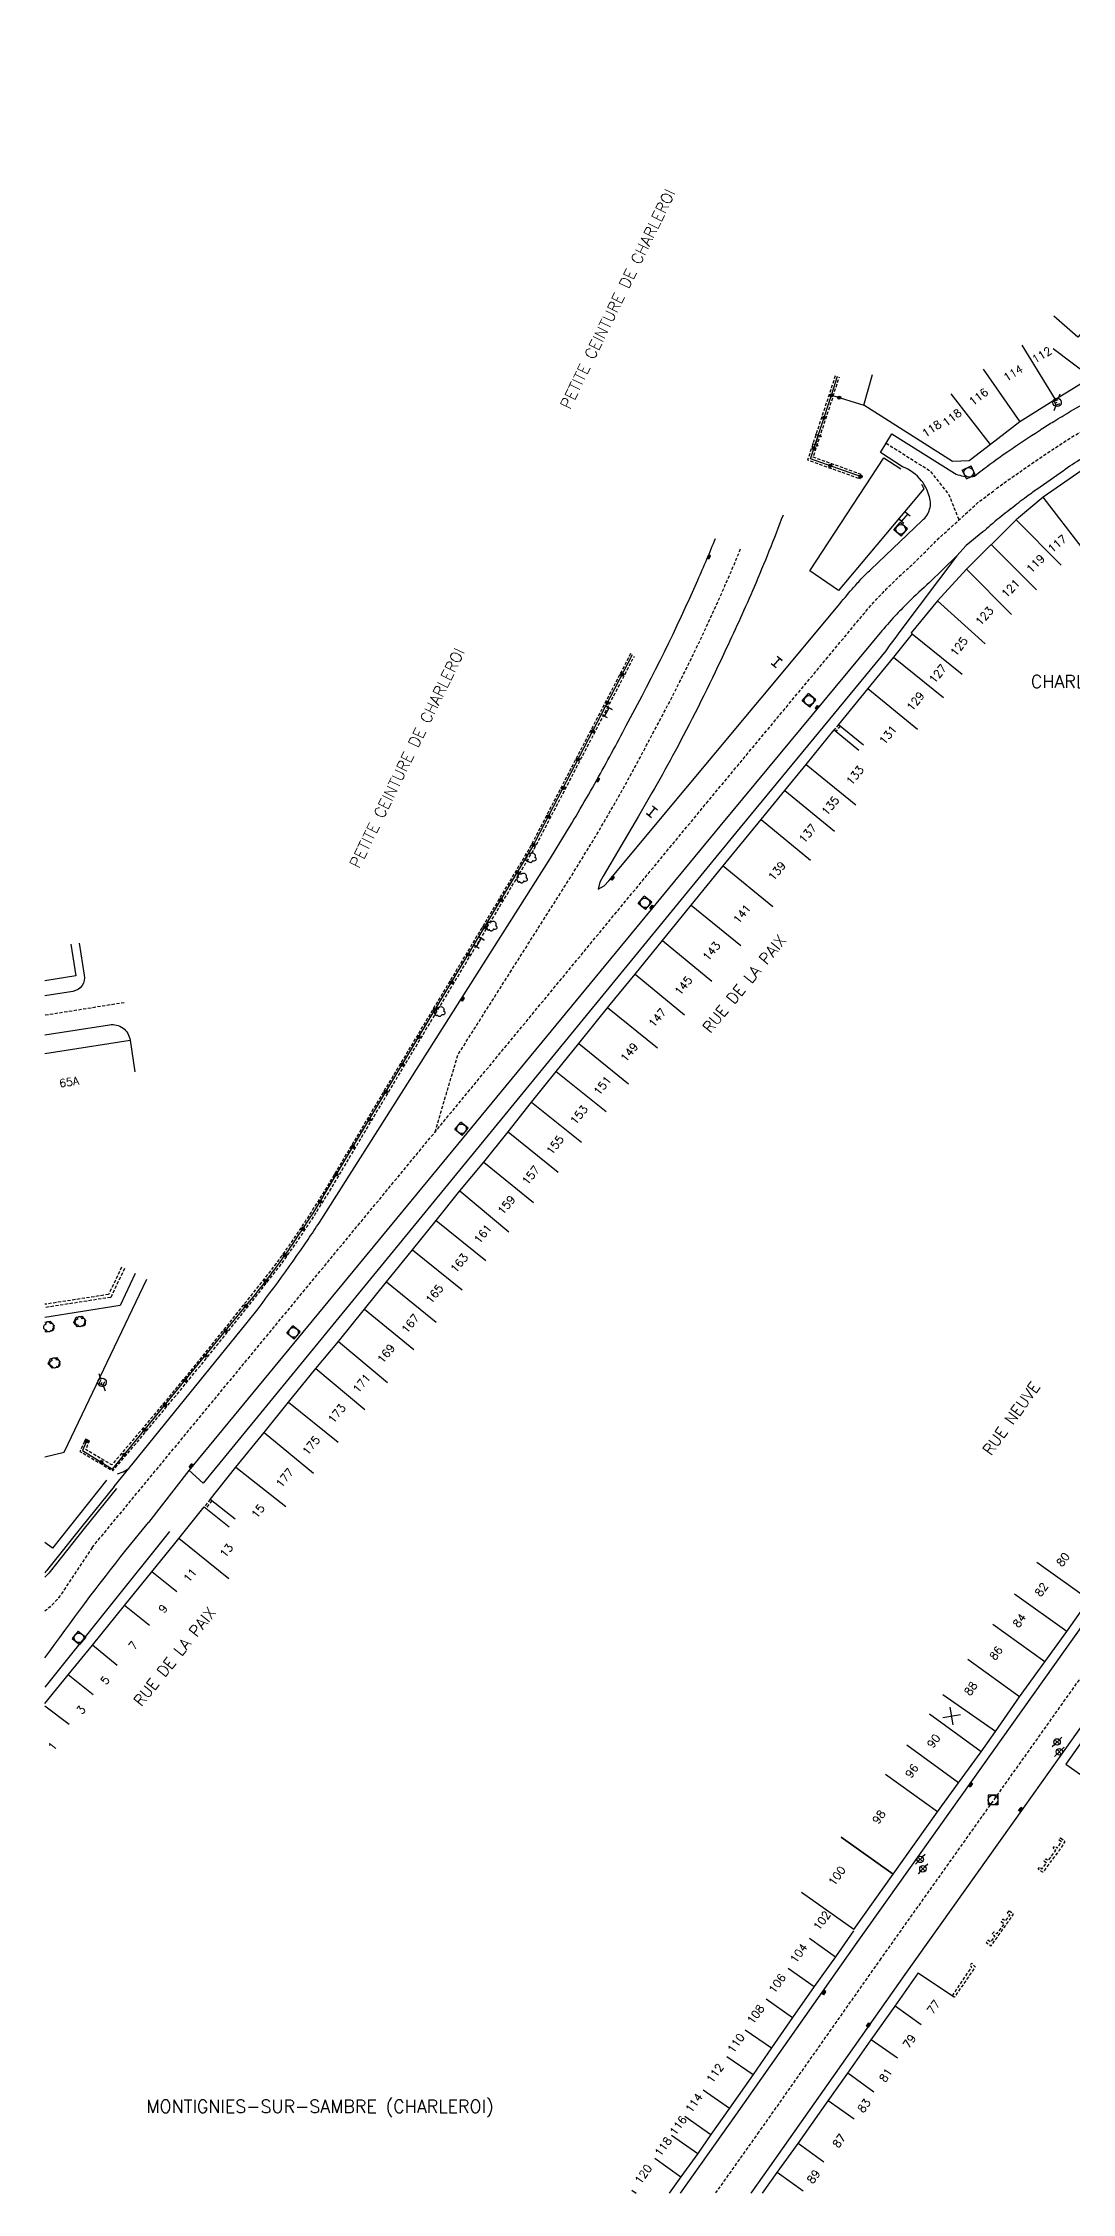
# Model space of a CAD drawing. Header units: millimetres. Extents: x 155999 to 157000, y 122000 to 123000.
# Drawn here: x 155999.7 to 156160.5, y 122000 to 122335.9 of the extents above; entities that cross this region are included whole.
import ezdxf
from ezdxf.enums import TextEntityAlignment as Align

# ---------------------------------------------------------------- set-up
doc = ezdxf.new("R2010")
doc.units = ezdxf.units.MM
doc.linetypes.add('DASHED', pattern=[0.75, 0.5, -0.25])
doc.layers.get('0').update_dxf_attribs({"linetype": 'CONTINUOUS'})
for name, color, linetype in [('W0001', 6, 'DASHED'), ('W0008', 7, 'CONTINUOUS'), ('W0100', 7, 'CONTINUOUS'), ('W0112', 1, 'DASHED'), ('W0300', 7, 'CONTINUOUS'), ('W0322', 7, 'CONTINUOUS'), ('W0334', 7, 'CONTINUOUS'), ('W0400', 7, 'CONTINUOUS'), ('W0420', 7, 'CONTINUOUS'), ('W0454', 7, 'CONTINUOUS'), ('W0471', 7, 'CONTINUOUS'), ('W0980', 7, 'CONTINUOUS'), ('W0989', 7, 'CONTINUOUS'), ('W0991', 7, 'CONTINUOUS'), ('W1102', 7, 'CONTINUOUS'), ('W1474', 7, 'CONTINUOUS')]:
    doc.layers.add(name, color=color, linetype=linetype)
doc.styles.get("Standard").update_dxf_attribs({"font": 'romans.shx', "width": 0.85})

# ---------------------------------------------------------------- blocks, each defined once
blk = doc.blocks.new('T471')
for p, q in [((-0.333334, 0.333334), (-0.333334, -0.333334)), ((-0.333334, 0.333334), (0.333334, 0.333334)), ((-0.333334, 0), (0, 0)), ((0.500001, 0.500001), (1.000002, 1.000002)), ((-0.500001, -0.500001), (-1.000002, -1.000002)), ((-0.333334, -0.333334), (0.333334, -0.333334))]:
    blk.add_line(p, q)
blk.add_ellipse((0, 0), major_axis=(0.471405, 0.471405), ratio=1, start_param=5.4977871438, end_param=11.780972451)
blk = doc.blocks.new('T420')
for p, q in [((0.75, 0.75), (-0.75, 0.75)), ((-0.75, 0.75), (-0.75, -0.75)), ((0.75, 0.75), (0.75, -0.75)), ((0.75, -0.75), (-0.75, -0.75))]:
    blk.add_line(p, q)
blk.add_ellipse((0, 0), major_axis=(-0.53, 0.53), ratio=1, start_param=3.926991, end_param=10.210176)
blk = doc.blocks.new('T300')
for p, q in [((-0.8, 0.51), (-0.86, 0.34)), ((-0.86, 0.34), (-0.86, 0.17)), ((-0.86, 0.17), (-0.74, 0.06)), ((-0.69, 0.63), (-0.8, 0.51)), ((-0.8, -0.06), (-0.74, 0.06)), ((-0.74, 0.06), (-0.69, 0.11)), ((-0.57, 0.69), (-0.69, 0.63)), ((-0.46, 0.69), (-0.57, 0.69)), ((-0.29, 0.63), (-0.46, 0.69)), ((-0.29, 0.63), (-0.17, 0.74)), ((-0.23, 0.57), (-0.29, 0.63)), ((-0.17, 0.74), (-0.06, 0.8)), ((-0.06, 0.8), (0.06, 0.8)), ((0.06, 0.8), (0.23, 0.74)), ((0.23, 0.74), (0.34, 0.63)), ((0.34, 0.63), (0.4, 0.51)), ((0.46, 0.46), (0.34, 0.46)), ((0.4, 0.51), (0.4, 0.46)), ((0.57, 0.4), (0.46, 0.46)), ((0.57, 0.4), (0.69, 0.29)), ((0.69, 0.29), (0.74, 0.17)), ((0.74, 0.06), (0.69, -0.17)), ((0.74, 0.17), (0.74, 0.06)), ((-0.8, -0.17), (-0.8, -0.06)), ((-0.8, -0.23), (-0.8, -0.17)), ((-0.74, -0.34), (-0.8, -0.23)), ((-0.69, -0.4), (-0.74, -0.34)), ((-0.51, -0.46), (-0.69, -0.4)), ((-0.4, -0.46), (-0.51, -0.46)), ((-0.4, -0.46), (-0.34, -0.46)), ((-0.34, -0.46), (-0.34, -0.4)), ((-0.34, -0.51), (-0.34, -0.46)), ((-0.29, -0.63), (-0.34, -0.51)), ((-0.17, -0.74), (-0.29, -0.63)), ((-0.06, -0.8), (-0.17, -0.74)), ((0.06, -0.8), (-0.06, -0.8)), ((0.17, -0.74), (0.06, -0.8)), ((0.23, -0.69), (0.17, -0.74)), ((0.29, -0.46), (0.23, -0.46)), ((0.29, -0.63), (0.23, -0.69)), ((0.46, -0.4), (0.29, -0.46)), ((0.34, -0.51), (0.29, -0.63)), ((0.34, -0.51), (0.34, -0.46)), ((0.57, -0.34), (0.46, -0.4)), ((0.63, -0.29), (0.57, -0.34)), ((0.69, -0.17), (0.63, -0.29))]:
    blk.add_line(p, q)
blk = doc.blocks.new('T400')
for p, q in [((-0.15, 0.3), (0.15, 0.3)), ((-0.15, -0.25), (-0.15, 0.3)), ((-0.15, 0.15), (0.15, 0.15)), ((-0.15, 0), (0.15, 0)), ((0.15, 0.3), (0.15, -0.25)), ((-0.15, -0.15), (0.15, -0.15)), ((-0.15, -0.25), (-0.15, -0.3)), ((-0.15, -0.3), (0.15, -0.3)), ((0.15, -0.3), (0.15, -0.25))]:
    blk.add_line(p, q)
blk = doc.blocks.new('T454')
for p, q in [((-0.25, 0.25), (0.25, -0.25)), ((-0.25, -0.25), (0.25, 0.25)), ((0.75, 0.75), (0.375, 0.375)), ((-0.375, -0.375), (-0.75, -0.75))]:
    blk.add_line(p, q)
blk.add_ellipse((0, 0), major_axis=(0.354, 0.354), ratio=1, start_param=5.497787143782138, end_param=11.78097245096172)
blk = doc.blocks.new('t991o')
at = {"color": 0, "linetype": 'Continuous'}
for p, q in [((-1, 1), (1, -1)), ((-1, -1), (1, 1))]:
    blk.add_line(p, q, dxfattribs=at)
blk = doc.blocks.new('T1474')
at = {"color": 0, "linetype": 'Continuous', "flags": 128}
for points in [[(-0.75, -0.5), (-0.75, 0.5)], [(-0.75, 0), (0.75, 0)], [(0.75, 0), (0.75, -0.5), (0.75, 0.5)]]:
    blk.add_lwpolyline(points, dxfattribs=at)
blk = doc.blocks.new('t322o')
at = {"color": 0, "linetype": 'Continuous'}
for radius in [0.25, 0.15]:
    blk.add_circle((0, 0), radius, dxfattribs=at)

msp = doc.modelspace()

# ---------------------------------------------------------------- linework, layer by layer
at = {"layer": 'W0001', "flags": 128}
for points in [[(156287.71, 122335.9), (156279.39, 122331.29), (156269, 122325.96), (156260.27, 122321.81), (156252.33, 122318.15), (156238.18, 122311.64), (156223.42, 122304.86), (156212.03, 122299.64), (156199.44, 122293.87), (156189.68, 122289.39), (156171.17, 122280.43), (156165.2, 122277.11), (156159.61, 122273.76), (156155.46, 122271.01), (156150.69, 122267.69), (156148.5, 122266.12)], [(156131.46, 122273.38), (156138.33, 122269.04), (156141.24, 122265.33), (156142.83, 122261.39)], [(156012.4, 122185.96), (156000, 122183.99)], [(156236.44, 122185.26), (156211.63, 122150.47), (156192.98, 122124.31), (156130.63, 122036.64)]]:
    msp.add_lwpolyline(points, dxfattribs=at)
for points in [[(156007.39, 122100.85), (156102.44, 122216.01), (156127.8, 122246.53, -0.016963), (156130.28, 122249.34, -0.008511), (156132.17, 122251.27, -0.01477), (156135.6, 122254.47), (156139.75, 122258.57), (156145.78, 122264.09), (156148.5, 122266.12)], [(156060.98, 122165.78), (156064.53, 122177.81), (156082.59, 122206.29), (156084.98, 122210.18, 0.008701), (156090.21, 122219.15, 0.008264), (156094.88, 122227.84, 0.020772), (156105.9, 122250.27, 0.005978), (156108.73, 122256.89)], [(156007.39, 122100.85), (156007.39, 122100.85), (156003.42, 122094.89, -0.094169), (156000, 122090.9, 0.075514)]]:
    msp.add_lwpolyline(points, format="xyb", dxfattribs=at)
at = {"layer": 'W0001'}
msp.add_lwpolyline([(156130.63, 122036.64), (156111.56, 122009.54), (156104.78, 122000)], dxfattribs=at)
at = {"layer": 'W0008', "flags": 128}
for points in [[(156146.16, 122268.94, -0.009674), (156148.58, 122270.76, -0.010761), (156150.45, 122272.08, -0.000447), (156155.39, 122275.38, -0.007057), (156155.7, 122275.58, -0.003809), (156157.64, 122276.78, -0.002812), (156160.28, 122278.36, -0.004311), (156163.96, 122280.49, -0.006429)], [(156150.97, 122263.16, -0.013007), (156153.39, 122265.04, -0.008214), (156155, 122266.21, -0.000312), (156159.15, 122269.13, -0.004355), (156159.45, 122269.34, -0.005656), (156162.33, 122271.24, -0.008568), (156164.26, 122272.43, -0.001971), (156166.45, 122273.73, -0.002039), (156168.59, 122274.97, -0.000586), (156171.94, 122276.89, -0.003339), (156172.53, 122277.22), (156174.31, 122278.2, -0.027714), (156174.8, 122278.44, -0.014742), (156175.76, 122278.81, -0.062645), (156176.52, 122278.97, -0.077828), (156177.15, 122278.93, -0.060894), (156177.82, 122278.68, -0.056975), (156178.47, 122278.26), (156222.74, 122241.29), (156226.44, 122238.19)], [(156115.34, 122262.16, -0.0117), (156110.82, 122250.91, -0.010195), (156106.46, 122241.29, -0.01466), (156099.27, 122226.75, -0.01204), (156092.74, 122215.13), (156092.74, 122215.13), (156087.21, 122205.74), (156086.72, 122204.78), (156086.45, 122203.71), (156087.38, 122204.22), (156088.13, 122205.01), (156123.96, 122247.98), (156123.96, 122247.98, -0.008873), (156126.12, 122250.56, -0.005519), (156127.51, 122252.13, -0.031229), (156129.06, 122253.63), (156137.1, 122261.32, 0.154125), (156138.25, 122263.06, 0.163531), (156138.14, 122265.27, 0.093891), (156136.98, 122267.52, 0.138076), (156134.01, 122269.7), (156130.57, 122271.91), (156132.35, 122274.85), (156142.12, 122268.67, 0.049136), (156143.25, 122268.29, 0.047636), (156144.4, 122268.14, 0.080015), (156145.26, 122268.25), (156146.16, 122268.94)], [(156150.97, 122263.16, 0.012727), (156148.5, 122261.18, 0.004116), (156147.72, 122260.51, -0.00327), (156146.56, 122259.51), (156143.98, 122257.37), (156142.48, 122255.8), (156133.76, 122244.16), (156132.65, 122242.66, 0.018365), (156131.82, 122241.58, 0.010193), (156131.39, 122240.95), (156131.39, 122240.95)], [(156011.33, 122112.38), (156012.21, 122112.68), (156013.1, 122113.18), (156031.41, 122135.72, 0.017938), (156041.13, 122148.99, 0.003477), (156042.9, 122151.64), (156078.99, 122208.53), (156081.35, 122212.39, 0.008694), (156086.5, 122221.23, 0.008302), (156091.13, 122229.83, 0.020809), (156102.02, 122251.98, 0.005978), (156104.8, 122258.51)], [(156142.48, 122255.8), (156138.25, 122251.62, 0.015139), (156134.91, 122248.5, 0.008511), (156133.11, 122246.67, 0.017006), (156130.8, 122244.05), (156105.44, 122213.53), (156022.48, 122112.9)]]:
    msp.add_lwpolyline(points, format="xyb", dxfattribs=at)
for points in [[(156136.96, 122266.97), (156137.35, 122266.24), (156124.02, 122250.34), (156119.55, 122253.42), (156131.09, 122271.1), (156133.74, 122269.38)], [(156131.39, 122240.95), (156107.89, 122212.46), (156024.73, 122110.88), (156022.49, 122112.91)], [(156232.76, 122187.8), (156221.16, 122171.52), (156172.22, 122102.93), (156126.89, 122039.16)], [(156010.82, 122110.4), (156013.1, 122113.18)], [(156022.48, 122112.9), (156016.18, 122104.76)], [(156179.56, 122097.73), (156152.84, 122060.13), (156134.35, 122034.12)]]:
    msp.add_lwpolyline(points, dxfattribs=at)
at = {"layer": 'W0008'}
for points in [[(156005.38, 122195.29), (156006.16, 122190.27, -0.423947), (156004.39, 122187.74), (156000, 122187.04)], [(156000, 122180.93), (156010.09, 122182.53, -0.422381), (156013.3, 122180.1)], [(156011.21, 122110.08), (156006.14, 122103.82), (156000.81, 122097.08, -0.050514), (156000, 122096.23)], [(156000, 122083.6, -0.012591), (156012.71, 122100.48), (156016.18, 122104.76)]]:
    msp.add_lwpolyline(points, format="xyb", dxfattribs=at)
for points in [[(156126.89, 122039.16), (156107.89, 122012.15), (156099.26, 122000)], [(156134.35, 122034.12), (156113.24, 122004.1), (156110.33, 122000)]]:
    msp.add_lwpolyline(points, dxfattribs=at)
at = {"layer": 'W0100', "flags": 128}
for points in [[(156218.22, 122320.09), (156222.45, 122322.75), (156227.96, 122313.97), (156227.83, 122313.87), (156220.97, 122310.59), (156220.97, 122310.59), (156217.86, 122309.1), (156212.99, 122306.78), (156207.56, 122304.24), (156201.28, 122301.26), (156194.97, 122298.3), (156189.99, 122295.85), (156175.56, 122289.24), (156173.89, 122292.87), (156168.26, 122297.83), (156166.14, 122295.38), (156161.41, 122289.93), (156157.63, 122293.2)], [(156157.57, 122288.19), (156163.51, 122283.72), (156163.43, 122283.58), (156157.93, 122280.19), (156152.33, 122276.74), (156147.74, 122273.18), (156144.63, 122270.77)], [(156144.63, 122270.77), (156144.43, 122270.63), (156141.82, 122270.52), (156127.97, 122279.31), (156129.31, 122284.13)], [(156220.65, 122232.48), (156223.89, 122236.29), (156219.35, 122240.15), (156214.97, 122243.73), (156210.62, 122247.3), (156206.07, 122251.07), (156201.82, 122254.64), (156196.86, 122258.85), (156192.45, 122262.64), (156188.31, 122266.14), (156184.08, 122269.71), (156179.81, 122273.3), (156176.94, 122275.68), (156174.61, 122275.94), (156170.6, 122274.11), (156166.26, 122271.88), (156163.42, 122270.11), (156156, 122264.97), (156152.15, 122261.74)], [(156152.15, 122261.74), (156151.78, 122261.42), (156143.99, 122253.7), (156139.5, 122248.76), (156135.34, 122243.73), (156135.54, 122243.57), (156132.61, 122239.94), (156128.59, 122235.03), (156124.02, 122229.42), (156127.89, 122226.26)], [(156029.75, 122105.26), (156025.82, 122108.35), (156029.82, 122113.42), (156034.25, 122118.81), (156038.07, 122123.58), (156042.32, 122128.83), (156045.86, 122133.05), (156049.92, 122138.11), (156053.4, 122142.36), (156057.44, 122147.38), (156061.14, 122151.96), (156064.84, 122156.58), (156068.57, 122161.03), (156072.41, 122165.77), (156076.05, 122170.41), (156079.91, 122175.22), (156083.41, 122179.57), (156088.32, 122185.68), (156092.22, 122190.41), (156096.48, 122195.67), (156100.99, 122201.2), (156106, 122207.35), (156111.91, 122214.58), (156115.64, 122219.11), (156118.97, 122223.19), (156123.31, 122228.57), (156127.2, 122225.42)], [(156247.74, 122105.97), (156249.99, 122110.44), (156248.34, 122111.27), (156246.43, 122112.29), (156234.01, 122118.6), (156228.86, 122121.3), (156222.72, 122124.47), (156218.33, 122126.79), (156214.91, 122128.5), (156207.83, 122132.1), (156205.4, 122131.52), (156202.85, 122127.9), (156199.83, 122123.64), (156196.25, 122118.65), (156193.26, 122114.45), (156174.16, 122087.58), (156170.28, 122082.1), (156166.16, 122076.36), (156159.53, 122067.02), (156168.19, 122060.88)], [(156020.29, 122101.49), (156024.9, 122107.21), (156028.79, 122104.08)], [(156126.39, 122041.16), (156132.54, 122049.81), (156139.49, 122059.57), (156142.76, 122064.09), (156146.28, 122068.91), (156148.52, 122072.09), (156152.31, 122077.51), (156156.27, 122083), (156159.66, 122087.75), (156163.17, 122092.68), (156166.32, 122097.02), (156162.28, 122099.96)], [(156136.47, 122034.41), (156142.12, 122030.57)]]:
    msp.add_lwpolyline(points, dxfattribs=at)
at = {"layer": 'W0100'}
for points in [[(156004.07, 122195.09), (156004.84, 122190.15), (156000, 122189.4)], [(156000, 122178.05), (156013.3, 122180.1), (156014.07, 122175.16)], [(156000, 122076.46), (156003.65, 122080.96), (156007.43, 122085.57), (156012.44, 122091.8), (156016.72, 122097.07), (156020.29, 122101.49)], [(156126.36, 122040.98), (156123.52, 122036.9), (156120.19, 122032.24), (156116.81, 122027.44), (156113.55, 122022.68), (156110.66, 122018.49), (156106.95, 122013.23), (156104.08, 122009.13), (156102.01, 122006.19), (156099.35, 122002.5), (156097.55, 122000)], [(156112.14, 122000), (156114.41, 122003.2), (156117.68, 122007.73), (156122.38, 122014.39), (156125.48, 122018.7), (156129.13, 122023.93), (156132.84, 122029.18), (156136.51, 122034.39)]]:
    msp.add_lwpolyline(points, dxfattribs=at)
at = {"layer": 'W0112', "flags": 128}
for points in [[(156123.49, 122283.89), (156122.53, 122280.98), (156119.18, 122270.77), (156126.41, 122268.17), (156127.35, 122267.82), (156127.6, 122268.48), (156126.65, 122268.82), (156120.05, 122271.2), (156123.19, 122280.77), (156124.14, 122283.75)], [(156124.02, 122229.42), (156123.31, 122228.57)], [(156124.29, 122229.2), (156123.59, 122228.35)], [(156025.82, 122108.35), (156024.9, 122107.21)], [(156026.1, 122108.14), (156025.17, 122106.99)], [(156158.7, 122055.48), (156159.38, 122054.93), (156158.5, 122053.54), (156158.5, 122053.54), (156157.1, 122051.68), (156157.1, 122051.68), (156155.94, 122050.11), (156155.21, 122050.58), (156155.42, 122050.91), (156155.84, 122050.65), (156156.53, 122051.58), (156156.11, 122051.86), (156156.4, 122052.23), (156156.8, 122051.98), (156157.96, 122053.49), (156157.53, 122053.86), (156157.78, 122054.19), (156158.2, 122053.88), (156158.85, 122054.85), (156158.45, 122055.17), (156158.72, 122055.49)], [(156141.8, 122030.81), (156144.85, 122035.3), (156144.54, 122035.57), (156144.85, 122035.93), (156145.1, 122035.61), (156145.38, 122035.36), (156142.12, 122030.58)]]:
    msp.add_lwpolyline(points, dxfattribs=at)
msp.add_lwpolyline([(156091.53, 122240.5), (156075.78, 122210.19), (156075.78, 122210.18), (156051.73, 122170.07), (156043.98, 122157.04), (156041.64, 122153.3, -0.004707), (156039.36, 122149.83, -0.011133), (156036.14, 122145.23, -0.011148), (156010.46, 122113.75), (156006.38, 122116.15), (156006.99, 122117.5), (156006.35, 122117.79), (156005.48, 122115.87), (156010.61, 122112.84, 0.011312), (156036.69, 122144.81, 0.011152), (156039.94, 122149.44, 0.004711), (156042.23, 122152.93), (156044.58, 122156.67), (156052.33, 122169.71), (156076.36, 122209.8), (156076.36, 122209.8), (156092.11, 122240.11)], format="xyb", dxfattribs=at)
at = {"layer": 'W0112'}
for points in [[(156011.99, 122144.65), (156009.95, 122140.38), (156000, 122138.84)], [(156012.44, 122144.44), (156010.29, 122139.93), (156000, 122138.33)]]:
    msp.add_lwpolyline(points, dxfattribs=at)
at = {"layer": 'W0112', "flags": 128}
msp.add_lwpolyline([(156150.64, 122044.06), (156150.36, 122043.74), (156150.76, 122043.45), (156150.05, 122042.48), (156149.66, 122042.77), (156149.41, 122042.43), (156149.88, 122042.06), (156148.72, 122040.51), (156148.32, 122040.8), (156148.04, 122040.47), (156148.44, 122040.16), (156147.78, 122039.21), (156147.32, 122039.5), (156147.09, 122039.13), (156147.84, 122038.6), (156151.37, 122043.55)], close=True, dxfattribs=at)
at = {"layer": 'W0322', "flags": 128}
for points in [[(156122.9, 122280.86), (156123.83, 122283.84)], [(156127.45, 122268.18), (156119.65, 122270.96), (156122.9, 122280.86), (156127.97, 122279.31)]]:
    msp.add_lwpolyline(points, dxfattribs=at)
msp.add_lwpolyline([(156006.51, 122117.45), (156005.89, 122116.02), (156010.57, 122113.09), (156031.68, 122138.91, 0.015661), (156036.39, 122144.95, 0.011322), (156039.55, 122149.5, 0.000267), (156041.87, 122153), (156052.02, 122169.94), (156076.05, 122210.02), (156076.05, 122210.03), (156091.8, 122240.34)], format="xyb", dxfattribs=at)
at = {"layer": 'W0334'}
for points in [[(156014.13, 122143.64), (156011.75, 122138.64), (156000, 122136.77)], [(156000, 122114.99), (156003, 122115.73), (156015.91, 122142.79)], [(156000, 122136.07), (156000.85, 122136.2), (156001.43, 122135.51), (156001.08, 122134.63), (156000.19, 122134.51), (156000, 122134.72)], [(156009.61, 122111.38), (156001.17, 122100.75), (156000, 122101.64)], [(156019.48, 122103.37), (156000, 122079.05)]]:
    msp.add_lwpolyline(points, dxfattribs=at)
for points in [[(156004.5, 122135.99), (156004.87, 122136.85), (156005.78, 122136.99), (156006.36, 122136.3), (156006, 122135.42), (156005.11, 122135.3)], [(156000.51, 122129.54), (156000.88, 122130.4), (156001.79, 122130.54), (156002.36, 122129.86), (156002.01, 122128.97), (156001.12, 122128.86)]]:
    msp.add_lwpolyline(points, close=True, dxfattribs=at)
msp.add_lwpolyline([(156010.82, 122110.4), (156005.75, 122104.13), (156000.42, 122097.39, -0.029622), (156000, 122096.91)], format="xyb", dxfattribs=at)
at = {"layer": 'W1102'}
for p, q in [((156020.6, 122093.91), (156016.72, 122097.07)), ((156016.33, 122088.67), (156012.44, 122091.8)), ((156011.3, 122082.41), (156007.43, 122085.57)), ((156007.53, 122077.81), (156003.65, 122080.96)), ((156003.77, 122073.17), (156000, 122076.06)), ((156119.45, 122039.8), (156123.52, 122036.9)), ((156116.12, 122035.15), (156120.19, 122032.24)), ((156112.72, 122030.32), (156116.81, 122027.44)), ((156136.93, 122026.29), (156132.84, 122029.18)), ((156109.43, 122025.5), (156113.55, 122022.68)), ((156133.24, 122021.08), (156129.13, 122023.93)), ((156106.54, 122021.32), (156110.66, 122018.49)), ((156129.54, 122015.77), (156125.48, 122018.7)), ((156102.86, 122016.12), (156106.95, 122013.23)), ((156126.47, 122011.51), (156122.38, 122014.39)), ((156099.98, 122012), (156104.08, 122009.13)), ((156097.92, 122009.06), (156102.01, 122006.19)), ((156121.74, 122004.81), (156117.68, 122007.73)), ((156095.3, 122005.43), (156099.35, 122002.5)), ((156118.49, 122000.3), (156114.41, 122003.2)), ((156091.73, 122000.46), (156092.37, 122000))]:
    msp.add_line(p, q, dxfattribs=at)
at = {"layer": 'W1102', "flags": 128}
for points in [[(156157.93, 122280.19), (156152.69, 122288.7)], [(156146.62, 122284.97), (156152.33, 122276.74)], [(156147.74, 122273.18), (156141.62, 122281.09)], [(156162.07, 122257.02), (156156, 122264.97)], [(156151.78, 122261.42), (156158.82, 122254.31)], [(156147.88, 122257.56), (156154.92, 122250.45)], [(156143.99, 122253.7), (156151.03, 122246.59)], [(156139.5, 122248.76), (156146.9, 122242.03)], [(156135.54, 122243.57), (156143.32, 122237.3)], [(156132.61, 122239.94), (156140.4, 122233.67)], [(156128.59, 122235.03), (156136.33, 122228.7)], [(156118.97, 122223.19), (156126.72, 122216.87)], [(156115.64, 122219.11), (156123.37, 122212.77)], [(156111.91, 122214.58), (156119.64, 122208.23)], [(156106, 122207.35), (156113.74, 122201.02)], [(156100.99, 122201.2), (156108.74, 122194.88)], [(156096.48, 122195.67), (156104.22, 122189.35)], [(156092.22, 122190.41), (156099.94, 122184.05)], [(156087.93, 122185.2), (156095.72, 122178.92)], [(156083.41, 122179.57), (156091.21, 122173.31)], [(156079.91, 122175.22), (156087.71, 122168.95)], [(156076.05, 122170.41), (156083.84, 122164.15)], [(156072.41, 122165.77), (156080.18, 122159.47)], [(156068.57, 122161.03), (156076.34, 122154.73)], [(156064.84, 122156.58), (156072.51, 122150.16)], [(156061.14, 122151.96), (156068.92, 122145.67)], [(156057.44, 122147.38), (156065.21, 122141.09)], [(156053.4, 122142.36), (156061.14, 122136.03)], [(156049.92, 122138.11), (156057.66, 122131.78)], [(156045.86, 122133.05), (156053.51, 122126.61)], [(156042.32, 122128.83), (156049.97, 122122.4)], [(156038.07, 122123.58), (156045.85, 122117.29)], [(156034.25, 122118.81), (156041.97, 122112.46)], [(156029.82, 122113.42), (156037.67, 122107.23)], [(156020.95, 122102.31), (156028.73, 122096.03)], [(156163.17, 122092.68), (156155.02, 122098.48)], [(156159.66, 122087.75), (156151.51, 122093.55)], [(156156.27, 122083), (156148.13, 122088.8)], [(156152.31, 122077.51), (156144.2, 122083.37)], [(156148.52, 122072.09), (156140.32, 122077.82)], [(156146.28, 122068.91), (156138.2, 122074.8)], [(156142.76, 122064.09), (156134.67, 122069.95)], [(156139.49, 122059.57), (156131.35, 122065.37)], [(156124.4, 122055.61), (156132.54, 122049.81), (156124.4, 122055.61)], [(156126.39, 122041.16), (156118.24, 122046.96)]]:
    msp.add_lwpolyline(points, dxfattribs=at)

# ---------------------------------------------------------------- block references
at = {"layer": 'W0300'}
for p, rotation in [((156076.02, 122208.65), 59.06150248219544), ((156074.64, 122205.47), 59.06150248219544), ((156069.9, 122197.97), 59.06150248219544), ((156061.78, 122184.62), 59.06150248219544), ((156000.55, 122135.35), 187.548813817624), ((156005.47, 122136.14), 187.548813817624), ((156001.48, 122129.69), 187.548813817624)]:
    msp.add_blockref('T300', p, dxfattribs=dict(at, rotation=rotation))
at = {"layer": 'W0322'}
for p, rotation in [((156122.9, 122280.86), 72.58955442998318), ((156124.13, 122280.49), 342.9851292913601), ((156121.74, 122277.34), 71.8398422709944), ((156120.18, 122272.59), 71.8398422709944), ((156122.74, 122269.86), 160.3642806158232), ((156127.45, 122268.18), 160.3642806158232), ((156090.2, 122237.25), 62.54132645469114), ((156087.89, 122232.82), 62.54132645469114), ((156085.59, 122228.38), 62.54132645469114), ((156083.28, 122223.94), 62.54132645469114), ((156080.97, 122219.51), 62.54132645469114), ((156078.67, 122215.07), 62.54132645469114), ((156076.36, 122210.63), 62.54132645469114), ((156073.83, 122206.32), 59.06150248210266), ((156071.26, 122202.04), 59.06150248210266), ((156068.69, 122197.75), 59.06150248210266), ((156066.12, 122193.46), 59.06150248210266), ((156063.55, 122189.17), 59.06150248210266), ((156060.98, 122184.88), 59.06150248210266), ((156058.41, 122180.59), 59.06150248210266), ((156055.84, 122176.3), 59.06150248210266), ((156053.26, 122172.02), 59.06150248210266), ((156050.69, 122167.73), 59.0615024821067), ((156048.12, 122163.44), 59.0615024821067), ((156045.55, 122159.15), 59.0615024821067), ((156042.98, 122154.86), 59.0615024821067), ((156040.31, 122150.64), 56.49600855883855), ((156037.5, 122146.5), 54.77312375063116), ((156034.53, 122142.48), 52.43271777908386), ((156031.41, 122138.58), 50.72992211327544), ((156028.24, 122134.7), 50.72992211327544), ((156025.08, 122130.83), 50.72992211327544), ((156021.91, 122126.96), 50.72992211327544), ((156018.75, 122123.09), 50.72992211327544), ((156006.51, 122117.45), 246.4411793228894), ((156015.58, 122119.22), 50.72992211327544), ((156008.81, 122114.19), 327.9664121738735), ((156012.42, 122115.35), 50.72992211327544)]:
    msp.add_blockref('t322o', p, dxfattribs=dict(at, rotation=rotation))
at = {"layer": 'W0400'}
for p, rotation in [((156103.74, 122255.59), 156.9826948504252), ((156120.67, 122232.09), 320.2690020851067), ((156086.41, 122220.77), 150.671106801512), ((156088.67, 122205.42), 140.1799523100255), ((156094.83, 122200.89), 320.6927924889527), ((156065.23, 122186.56), 147.6133761356842), ((156022.85, 122113.58), 140.4975093034027), ((156144.63, 122063.8), 324.5942405963139), ((156152.45, 122059.91), 144.5961973311572), ((156121.72, 122031.31), 144.6772966589663), ((156128.67, 122026.23), 144.6772966589663)]:
    msp.add_blockref('T400', p, dxfattribs=dict(at, rotation=rotation))
at = {"layer": 'W0420'}
for p, rotation in [((156144.35, 122268.82), 205.0719680662454), ((156133.73, 122259.93), 230.011192500801), ((156119.41, 122233.2), 230.2690020851067), ((156093.76, 122201.57), 230.6927924889527), ((156065.09, 122166.25), 230.6927924889527), ((156038.85, 122134.45), 230.6927924889527), ((156005.32, 122086.74), 50.71965267796029)]:
    msp.add_blockref('T420', p, dxfattribs=dict(at, rotation=rotation))
msp.add_blockref('T420', (156148.15, 122061.39), dxfattribs=at)
at = {"layer": 'W0454'}
for p in [(156158.16, 122070.47), (156158.52, 122068.92), (156136.78, 122052.12), (156137.19, 122050.64)]:
    msp.add_blockref('T454', p, dxfattribs=at)
at = {"layer": 'W0471'}
for p, rotation in [((156158.15, 122279.77), 24.40105156408585), ((156008.93, 122126.65), 64.501199844294)]:
    msp.add_blockref('T471', p, dxfattribs=dict(at, rotation=rotation))
at = {"layer": 'W0991', "rotation": 54.84940568127276}
msp.add_blockref('t991o', (156141.68, 122074.53), dxfattribs=at)
at = {"layer": 'W1474'}
for p, rotation in [((156120.63, 122273.85), 71.83984227096832), ((156134.34, 122261.77), 230.011192500801), ((156114.35, 122239.17), 50.37421861459489), ((156087.82, 122231.36), 61.44239174044388), ((156094.85, 122215.8), 231.2656663660167), ((156067.81, 122195.34), 59.06150248219544)]:
    msp.add_blockref('T1474', p, dxfattribs=dict(at, rotation=rotation))

# ---------------------------------------------------------------- texts
at = {"layer": 'W0980'}
for s, p in [('CHARLEROI (CHARLEROI)', (156170.43, 122236.01)), ('MONTIGNIES-SUR-SAMBRE (CHARLEROI)', (156042.99, 122013.39))]:
    msp.add_text(s, height=2, dxfattribs=at).set_placement(p, align=Align.MIDDLE)
at = {"layer": 'W0989'}
for s, rotation, p in [('PETITE CEINTURE DE CHARLEROI', 64.049, (156089.51, 122295.92)), ('PETITE CEINTURE DE CHARLEROI', 64.049, (156056.59, 122224.21)), ('RUE DE LA PAIX', 50.4975, (156109.3, 122188.92)), ('RUE NEUVE', 54.3635, (156151.01, 122121.03)), ('RUE DE LA PAIX', 51.3691, (156020.28, 122083.81))]:
    msp.add_text(s, height=1.75, rotation=rotation, dxfattribs=at).set_placement(p, align=Align.MIDDLE)
at = {"layer": 'W0991'}
for s, rotation, p in [('114', 31.6214, (156151.3, 122284.32)), ('112', 31.6214, (156155.77, 122287.16)), ('118', 37.7176, (156141.74, 122277.39)), ('116', 37.7176, (156145.89, 122280.63)), ('118', 34.4934, (156138.58, 122275.63)), ('117', 40.046, (156158.19, 122257.67)), ('119', 44.7398, (156154.79, 122254.55)), ('121', 44.836, (156150.9, 122250.68)), ('123', 47.7738, (156146.8, 122246.38)), ('125', 52.7981, (156142.84, 122241.61)), ('127', 51.131, (156139.52, 122237.36)), ('129', 50.7172, (156136.03, 122233.06)), ('131', 50.777, (156131.73, 122227.8)), ('133', 51.0264, (156126.58, 122221.47)), ('135', 50.8045, (156122.73, 122216.73)), ('137', 50.6049, (156119.19, 122212.41)), ('139', 50.7096, (156114.38, 122206.53)), ('141', 50.8027, (156108.92, 122199.85)), ('143', 50.7891, (156104.16, 122194.02)), ('145', 51.0257, (156099.77, 122188.62)), ('147', 50.5353, (156095.7, 122183.62)), ('149', 51.1852, (156091.31, 122178.22)), ('65A', 8.7615, (156003.78, 122173.58)), ('151', 51.209, (156087.12, 122173.01)), ('153', 51.209, (156083.45, 122168.45)), ('155', 51.9121, (156079.71, 122163.73)), ('157', 50.9763, (156075.93, 122158.99)), ('159', 50.0815, (156072.12, 122154.36)), ('161', 51.3042, (156068.43, 122149.86)), ('163', 51.0293, (156064.74, 122145.28)), ('165', 51.1766, (156060.86, 122140.47)), ('167', 50.6958, (156057.1, 122135.83)), ('169', 51.2499, (156053.31, 122131.15)), ('171', 49.9411, (156049.49, 122126.49)), ('173', 51.0744, (156045.62, 122121.78)), ('175', 51.2438, (156041.6, 122116.79)), ('177', 50.5938, (156037.48, 122111.72)), ('15', 51.7528, (156033.3, 122106.53)), ('13', 51.143, (156028.37, 122100.37)), ('11', 50.9381, (156022.69, 122096.49)), ('80', 54.0038, (156159.08, 122098.97)), ('82', 54.5583, (156155.71, 122094.28)), ('9', 50.8786, (156018.46, 122091.29)), ('84', 54.5243, (156152.27, 122089.44)), ('7', 51.1915, (156013.81, 122085.54)), ('86', 54.1383, (156148.62, 122084.35)), ('5', 50.7197, (156009.41, 122080.11)), ('88', 55.0453, (156144.68, 122078.81)), ('3', 50.9057, (156005.65, 122075.49)), ('90', 53.9155, (156138.87, 122070.62)), ('1', 52.587, (156001.17, 122069.78)), ('96', 54.0827, (156135.46, 122065.94)), ('98', 54.5599, (156130.32, 122058.75)), ('100', 54.5477, (156123.76, 122049.55)), ('102', 54.2065, (156121.4, 122042.55)), ('104', 54.2065, (156117.78, 122037.47)), ('106', 54.2065, (156114.42, 122032.74)), ('77', 54.8065, (156138.87, 122029.05)), ('108', 54.2065, (156111.07, 122027.91)), ('110', 54.2065, (156107.98, 122023.41)), ('79', 54.7251, (156135.08, 122023.69)), ('112', 54.2065, (156104.7, 122018.72)), ('81', 55.1281, (156131.39, 122018.42)), ('114', 54.2065, (156101.42, 122014.06)), ('83', 54.2444, (156128, 122013.64)), ('116', 54.2065, (156098.95, 122010.53)), ('118', 54.2065, (156096.61, 122007.24)), ('87', 54.7749, (156124.1, 122008.16)), ('120', 54.2065, (156093.51, 122002.95)), ('89', 54.1759, (156120.11, 122002.56))]:
    msp.add_text(s, height=1.25, rotation=rotation, dxfattribs=at).set_placement(p, align=Align.MIDDLE)

doc.saveas('drawing.dxf')
